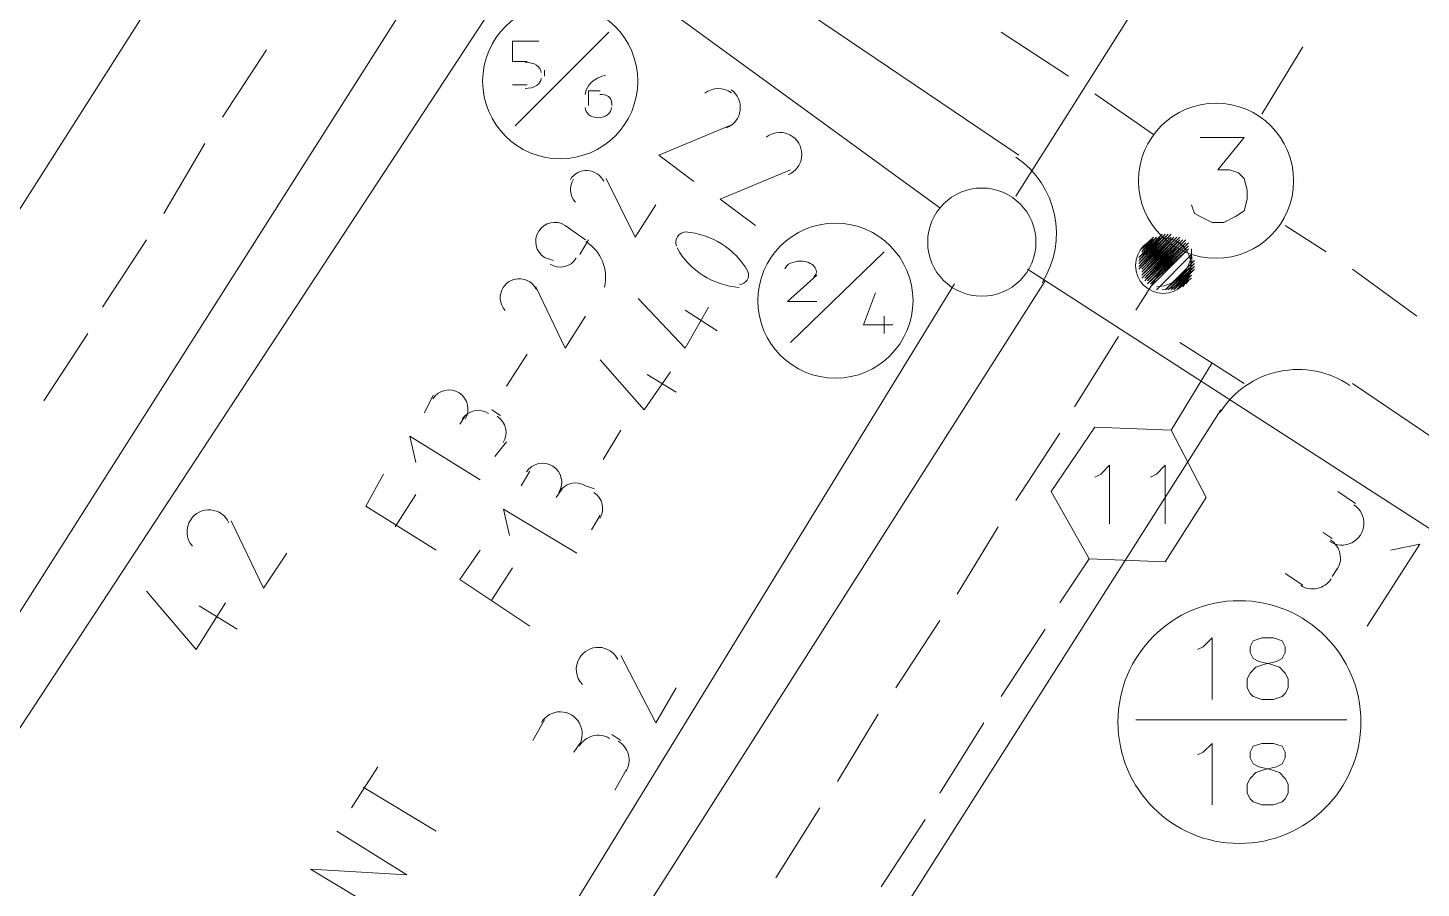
# Model space of a CAD drawing. Header units: millimetres. Extents: x 0.6 to 28.7, y 3.6 to 37.8.
# Drawn here: x 12.339 to 14.324, y 13.999 to 15.225 of the extents above; entities that cross this region are included whole.
import ezdxf

# ---------------------------------------------------------------- set-up
doc = ezdxf.new("R2010")
doc.units = ezdxf.units.MM
for name, color, linetype, true_color in [('PDF_Cable-565', 23, 'Continuous', 0xdd8a6e), ('PDF_STHC01', 8, 'Continuous', 0x808080), ('PDF_STLINE01', 8, 'Continuous', 0x808080), ('PDF_STPNUM01', 8, 'Continuous', 0x808080), ('PDF_STSYM01', 8, 'Continuous', 0x808080), ('PDF_STTEXT01', 8, 'Continuous', 0x808080)]:
    doc.layers.add(name, color=color, linetype=linetype, true_color=true_color)
for name, color, linetype in [('PDF_Passives-Highleg', 7, 'Continuous'), ('PDF_Passives-Splt2way', 7, 'Continuous'), ('PDF_Passives-TapOffs', 7, 'Continuous'), ('PDF_RDFIN01', 4, 'Continuous'), ('PDF_Symbols-EndOfLine', 7, 'Continuous')]:
    doc.layers.add(name, color=color, linetype=linetype)

msp = doc.modelspace()

# ---------------------------------------------------------------- linework, layer by layer
at = {"layer": 'PDF_Cable-565', "lineweight": 13}
for points in [[(13.7255, 15.2187), (13.8214, 15.1562)], [(12.6163, 15.0978), (12.6788, 15.1937)], [(14.0966, 15.102), (14.155, 15.1979)], [(13.8589, 15.1311), (13.9423, 15.0728)], [(12.5329, 14.9602), (12.5913, 15.0603)], [(14.1299, 14.9435), (14.1883, 14.906)], [(12.4453, 14.8268), (12.5079, 14.9227)], [(13.9173, 14.8226), (13.9757, 14.9143)], [(14.2258, 14.881), (14.3176, 14.8142)], [(12.3619, 14.6933), (12.4245, 14.7892)], [(13.8297, 14.685), (13.8923, 14.7851)], [(13.7463, 14.5515), (13.8089, 14.6474)], [(13.6629, 14.4181), (13.7213, 14.514)], [(13.8089, 14.4056), (13.8506, 14.4681)], [(13.5754, 14.2847), (13.6379, 14.3806)], [(13.7255, 14.2722), (13.788, 14.3681)], [(13.492, 14.1512), (13.5503, 14.2471)], [(13.6379, 14.1346), (13.7005, 14.2346)], [(13.4044, 14.0136), (13.4669, 14.1137)], [(13.5545, 14.0011), (13.6171, 14.097)]]:
    msp.add_lwpolyline(points, dxfattribs=at)
at = {"layer": 'PDF_Passives-Highleg', "lineweight": 9}
for points in [[(13.9548, 14.9268), (13.9215, 14.8976), (13.9548, 14.931), (13.9215, 14.8976), (13.9548, 14.931), (13.9215, 14.8976), (13.9548, 14.931), (13.9215, 14.8976), (13.9548, 14.931), (13.9215, 14.8976), (13.9548, 14.931), (13.9215, 14.8976), (13.9548, 14.931), (13.9215, 14.8976), (13.9548, 14.931), (13.9215, 14.8976), (13.9548, 14.931), (13.9215, 14.8976), (13.9548, 14.931), (13.9215, 14.8976), (13.9548, 14.931), (13.9215, 14.8976), (13.9548, 14.931), (13.9215, 14.8976), (13.9548, 14.931), (13.9215, 14.8976), (13.9548, 14.931), (13.9215, 14.8935), (13.9548, 14.931), (13.9215, 14.8935), (13.9548, 14.931), (13.9215, 14.8935), (13.9548, 14.931)], [(13.9215, 14.8893), (13.9631, 14.931), (13.9215, 14.8893), (13.9631, 14.931), (13.9215, 14.8893), (13.9631, 14.931), (13.9215, 14.8893), (13.9631, 14.931), (13.9215, 14.8893), (13.9631, 14.931), (13.9215, 14.8893), (13.9631, 14.931), (13.9215, 14.8893), (13.9631, 14.931), (13.9215, 14.8893), (13.9631, 14.931), (13.9215, 14.8893), (13.9631, 14.931), (13.9215, 14.8893), (13.9631, 14.931), (13.9215, 14.8893), (13.9631, 14.931), (13.9215, 14.8893), (13.9631, 14.931), (13.9215, 14.8893), (13.9631, 14.931), (13.9215, 14.8893), (13.9631, 14.931), (13.9215, 14.8893), (13.9631, 14.931), (13.9215, 14.8893), (13.9631, 14.931), (13.9215, 14.8893), (13.9631, 14.931), (13.9215, 14.8893), (13.959, 14.931), (13.9215, 14.8893), (13.959, 14.931), (13.9215, 14.8893), (13.959, 14.931), (13.9215, 14.8893), (13.959, 14.931)], [(13.9757, 14.9268), (13.9256, 14.8726), (13.9757, 14.9268), (13.9256, 14.8726), (13.9757, 14.9268), (13.9256, 14.8726), (13.9757, 14.9268), (13.9256, 14.8726), (13.9757, 14.9268), (13.9256, 14.8726), (13.9757, 14.9268), (13.9256, 14.8768), (13.9757, 14.9268), (13.9256, 14.8768), (13.9757, 14.9268), (13.9256, 14.8768), (13.9757, 14.9268), (13.9256, 14.8768), (13.9757, 14.9268), (13.9256, 14.8768), (13.9757, 14.9268), (13.9256, 14.8768), (13.9757, 14.9268), (13.9256, 14.8768), (13.9757, 14.9268), (13.9256, 14.8768), (13.9757, 14.9268), (13.9256, 14.8768), (13.9757, 14.9268), (13.9256, 14.8768), (13.9757, 14.9268), (13.9256, 14.8768), (13.9757, 14.9268), (13.9256, 14.8768), (13.9757, 14.9268), (13.9256, 14.8768), (13.9757, 14.9268), (13.9256, 14.8768), (13.9757, 14.9268), (13.9256, 14.8768), (13.9757, 14.9268), (13.9256, 14.8768), (13.9757, 14.9268), (13.9256, 14.8768), (13.9757, 14.9268), (13.9256, 14.8768), (13.9757, 14.9268), (13.9256, 14.8768), (13.9757, 14.9268), (13.9256, 14.8768), (13.9757, 14.9268), (13.9256, 14.8768), (13.9757, 14.9268), (13.9256, 14.8768), (13.9757, 14.9268), (13.9256, 14.8768), (13.9715, 14.9268), (13.9256, 14.8768), (13.9715, 14.9268), (13.9256, 14.8768), (13.9715, 14.9268), (13.9256, 14.8768), (13.9715, 14.9268), (13.9256, 14.8768), (13.9715, 14.9268), (13.9256, 14.881), (13.9715, 14.9268), (13.9256, 14.881), (13.9715, 14.9268), (13.9256, 14.881), (13.9715, 14.9268), (13.9256, 14.881), (13.9715, 14.9268), (13.9215, 14.881), (13.9715, 14.9268), (13.9215, 14.881), (13.9715, 14.9268), (13.9215, 14.881), (13.9715, 14.9268), (13.9215, 14.881), (13.9715, 14.9268), (13.9215, 14.881), (13.9715, 14.9268), (13.9215, 14.881), (13.9715, 14.9268), (13.9215, 14.881), (13.9715, 14.9268), (13.9215, 14.881), (13.9715, 14.9268), (13.9215, 14.881), (13.9715, 14.9268), (13.9215, 14.881), (13.9715, 14.9268), (13.9215, 14.881), (13.9715, 14.9268), (13.9215, 14.881), (13.9715, 14.9268), (13.9215, 14.881), (13.9715, 14.9268), (13.9215, 14.881), (13.9715, 14.9268), (13.9215, 14.881), (13.9715, 14.9268), (13.9215, 14.881), (13.9715, 14.9268), (13.9215, 14.881), (13.9673, 14.9268), (13.9215, 14.881), (13.9673, 14.9268), (13.9215, 14.881), (13.9673, 14.931), (13.9215, 14.881), (13.9673, 14.931), (13.9215, 14.881), (13.9673, 14.931)], [(13.9298, 14.9101), (13.9423, 14.9227), (13.9256, 14.9101), (13.9423, 14.9227), (13.9256, 14.9101), (13.9423, 14.9227), (13.9256, 14.9101), (13.9423, 14.9268), (13.9256, 14.9101), (13.9423, 14.9268), (13.9256, 14.9101), (13.9423, 14.9268), (13.9256, 14.9101), (13.9423, 14.9268), (13.9256, 14.9101)], [(13.9256, 14.906), (13.9423, 14.9268), (13.9256, 14.906), (13.9423, 14.9268), (13.9256, 14.906), (13.9465, 14.9268), (13.9256, 14.906), (13.9465, 14.9268), (13.9256, 14.906), (13.9465, 14.9268), (13.9256, 14.906), (13.9465, 14.9268), (13.9256, 14.906), (13.9465, 14.9268), (13.9256, 14.906), (13.9465, 14.9268), (13.9256, 14.906), (13.9465, 14.9268), (13.9256, 14.906), (13.9465, 14.9268), (13.9256, 14.906), (13.9465, 14.9268), (13.9256, 14.906), (13.9465, 14.9268), (13.9256, 14.9018), (13.9465, 14.9268), (13.9256, 14.9018), (13.9465, 14.9268)], [(13.9256, 14.8726), (13.9798, 14.9268), (13.9256, 14.8726), (13.9798, 14.9268), (13.9256, 14.8726), (13.9798, 14.9268), (13.9256, 14.8726), (13.9798, 14.9268), (13.9256, 14.8726), (13.9798, 14.9268), (13.9256, 14.8726), (13.9798, 14.9268), (13.9256, 14.8726), (13.9798, 14.9268), (13.9256, 14.8726), (13.9798, 14.9268), (13.9256, 14.8726), (13.9798, 14.9268), (13.9256, 14.8726), (13.9798, 14.9268), (13.9256, 14.8726), (13.9798, 14.9268), (13.9256, 14.8726), (13.9798, 14.9268), (13.9256, 14.8726), (13.9798, 14.9268), (13.9256, 14.8726), (13.9798, 14.9268), (13.9256, 14.8726), (13.9798, 14.9268), (13.9256, 14.8726), (13.9798, 14.9268), (13.9256, 14.8726), (13.9798, 14.9268), (13.9256, 14.8726), (13.9798, 14.9227), (13.9256, 14.8726), (13.9798, 14.9227), (13.9256, 14.8726), (13.9798, 14.9227), (13.9256, 14.8726), (13.9798, 14.9227), (13.9256, 14.8726), (13.9798, 14.9227), (13.9256, 14.8726), (13.9798, 14.9227), (13.9256, 14.8726), (13.9798, 14.9227), (13.9256, 14.8726), (13.9798, 14.9227), (13.9256, 14.8684), (13.9798, 14.9227), (13.9256, 14.8684), (13.9798, 14.9227), (13.9256, 14.8684)], [(13.934, 14.9185), (13.9298, 14.9143), (13.9381, 14.9227), (13.9298, 14.9143), (13.9381, 14.9227), (13.9298, 14.9143), (13.9381, 14.9227), (13.9298, 14.9143), (13.9381, 14.9227), (13.9298, 14.9143), (13.9381, 14.9227), (13.9298, 14.9101), (13.9381, 14.9227)], [(13.9298, 14.8684), (13.984, 14.9227), (13.9298, 14.8684), (13.984, 14.9227), (13.9298, 14.8684), (13.984, 14.9227), (13.9298, 14.8684), (13.984, 14.9227), (13.9298, 14.8684), (13.984, 14.9227), (13.9298, 14.8684), (13.984, 14.9227), (13.9298, 14.8684), (13.984, 14.9227), (13.9298, 14.8684), (13.984, 14.9227), (13.9298, 14.8684), (13.984, 14.9227), (13.9298, 14.8684), (13.984, 14.9227), (13.9298, 14.8684), (13.984, 14.9227), (13.9298, 14.8684), (13.984, 14.9227), (13.9298, 14.8684), (13.984, 14.9227), (13.9298, 14.8684), (13.984, 14.9227), (13.9298, 14.8684), (13.984, 14.9227), (13.9298, 14.8684), (13.984, 14.9227), (13.9298, 14.8684), (13.984, 14.9227), (13.9298, 14.8684), (13.984, 14.9227), (13.9298, 14.8684), (13.984, 14.9227), (13.9298, 14.8684), (13.984, 14.9227), (13.9298, 14.8684), (13.984, 14.9227), (13.9298, 14.8684), (13.984, 14.9227), (13.9298, 14.8684), (13.984, 14.9227), (13.9298, 14.8684), (13.984, 14.9227), (13.9298, 14.8684), (13.984, 14.9227), (13.9298, 14.8684), (13.984, 14.9227), (13.9298, 14.8684), (13.984, 14.9227), (13.9298, 14.8684), (13.9798, 14.9227), (13.9298, 14.8684), (13.9798, 14.9227), (13.9298, 14.8684), (13.9798, 14.9227), (13.9298, 14.8684), (13.9798, 14.9227)], [(13.9298, 14.8643), (13.9882, 14.9185), (13.9298, 14.8643), (13.9882, 14.9185), (13.9298, 14.8643), (13.9882, 14.9185), (13.9298, 14.8643), (13.9882, 14.9185), (13.9298, 14.8643), (13.9882, 14.9185), (13.9298, 14.8643), (13.9882, 14.9185), (13.9298, 14.8643), (13.9882, 14.9185), (13.9298, 14.8643), (13.9882, 14.9185), (13.9298, 14.8643), (13.9882, 14.9227), (13.9298, 14.8643), (13.984, 14.9227), (13.9298, 14.8643), (13.984, 14.9227), (13.9298, 14.8643), (13.984, 14.9227), (13.9298, 14.8643), (13.984, 14.9227), (13.9298, 14.8643), (13.984, 14.9227), (13.9298, 14.8643), (13.984, 14.9227), (13.9298, 14.8643), (13.984, 14.9227)], [(13.9923, 14.9143), (13.9381, 14.8601), (13.9923, 14.9143), (13.9381, 14.8601), (13.9923, 14.9143), (13.9381, 14.8601), (13.9923, 14.9143), (13.9381, 14.8601), (13.9923, 14.9143), (13.9381, 14.8601), (13.9923, 14.9143), (13.9381, 14.8601), (13.9923, 14.9143), (13.9381, 14.8601), (13.9923, 14.9143), (13.9381, 14.8601), (13.9923, 14.9143), (13.9381, 14.8601), (13.9923, 14.9143), (13.9381, 14.8601), (13.9923, 14.9143), (13.9381, 14.8601), (13.9923, 14.9143), (13.9381, 14.8601), (13.9923, 14.9143), (13.9381, 14.8601), (13.9923, 14.9143), (13.9381, 14.8601), (13.9923, 14.9143), (13.9381, 14.8601), (13.9923, 14.9143), (13.9381, 14.8601), (13.9923, 14.9143), (13.9381, 14.8601), (13.9923, 14.9143), (13.9381, 14.8601), (13.9923, 14.9143), (13.9381, 14.8601), (13.9923, 14.9143), (13.9381, 14.8601), (13.9923, 14.9143), (13.9381, 14.8601), (13.9923, 14.9143), (13.9381, 14.8601), (13.9923, 14.9143), (13.9381, 14.8601), (13.9923, 14.9143), (13.9381, 14.8601), (13.9923, 14.9143), (13.9381, 14.8601), (13.9923, 14.9143), (13.9381, 14.8601), (13.9923, 14.9143), (13.9381, 14.8601), (13.9923, 14.9143), (13.9381, 14.8601), (13.9923, 14.9143), (13.934, 14.8601), (13.9923, 14.9143), (13.934, 14.8601), (13.9923, 14.9143), (13.934, 14.8601), (13.9923, 14.9143), (13.934, 14.8601), (13.9923, 14.9143), (13.934, 14.8601), (13.9923, 14.9143), (13.934, 14.8601), (13.9923, 14.9143), (13.934, 14.8601), (13.9882, 14.9185), (13.934, 14.8601), (13.9882, 14.9185), (13.934, 14.8601), (13.9882, 14.9185), (13.934, 14.8601), (13.9882, 14.9185), (13.934, 14.8601), (13.9882, 14.9185), (13.934, 14.8601), (13.9882, 14.9185), (13.934, 14.8601), (13.9882, 14.9185), (13.934, 14.8601), (13.9882, 14.9185), (13.934, 14.8601), (13.9923, 14.9185), (13.934, 14.8601), (13.9923, 14.9185)], [(13.9381, 14.8601), (13.9923, 14.9101), (13.9381, 14.8559), (13.9923, 14.9101), (13.9381, 14.8559), (13.9923, 14.9101), (13.9381, 14.8559), (13.9923, 14.9101), (13.9381, 14.8559), (13.9923, 14.9101), (13.9381, 14.8559), (13.9923, 14.9101), (13.9381, 14.8559)], [(13.959, 14.8518), (14.0007, 14.8935), (13.959, 14.8518), (14.0007, 14.8935), (13.959, 14.8518), (14.0007, 14.8935), (13.959, 14.8518), (14.0007, 14.8935), (13.959, 14.8518), (14.0007, 14.8935), (13.959, 14.8518), (14.0007, 14.8935), (13.959, 14.8518), (14.0007, 14.8935), (13.959, 14.8518), (14.0007, 14.8935), (13.959, 14.8518), (14.0007, 14.8935), (13.959, 14.8518), (14.0007, 14.8935), (13.959, 14.8518), (14.0007, 14.8935), (13.959, 14.8518), (14.0007, 14.8935), (13.959, 14.8518), (14.0007, 14.8935), (13.959, 14.8518), (14.0007, 14.8935), (13.959, 14.8518), (14.0007, 14.8935), (13.959, 14.8518), (14.0007, 14.8935), (13.959, 14.8518), (14.0007, 14.8935), (13.959, 14.8518), (14.0007, 14.8893), (13.959, 14.8518), (14.0007, 14.8893), (13.959, 14.8518), (14.0007, 14.8893), (13.959, 14.8518), (14.0007, 14.8893), (13.9631, 14.8518), (14.0007, 14.8893), (13.9631, 14.8518), (14.0007, 14.8893), (13.9631, 14.8518), (14.0007, 14.8893), (13.9631, 14.8518), (14.0007, 14.8893), (13.9631, 14.8518), (14.0007, 14.8893), (13.9631, 14.8518), (14.0007, 14.8893), (13.9631, 14.8518), (14.0007, 14.8893), (13.9631, 14.8518), (14.0007, 14.8893), (13.9631, 14.8518), (14.0007, 14.8893), (13.9631, 14.8518), (14.0007, 14.8893), (13.9631, 14.8518), (14.0007, 14.8893), (13.9631, 14.8518), (14.0007, 14.8893), (13.9631, 14.8518), (14.0007, 14.8893), (13.9631, 14.8518), (14.0007, 14.8893), (13.9631, 14.8518), (14.0007, 14.8893), (13.9631, 14.8518), (14.0007, 14.8851), (13.9631, 14.8518), (14.0007, 14.8851), (13.9631, 14.8518), (14.0007, 14.8851), (13.9631, 14.8518)], [(13.9673, 14.8518), (14.0007, 14.881), (13.9673, 14.8518), (14.0007, 14.881), (13.9673, 14.8518), (14.0007, 14.881), (13.9673, 14.8518), (14.0007, 14.8851), (13.9673, 14.8518), (14.0007, 14.8851), (13.9673, 14.8518), (14.0007, 14.8851), (13.9673, 14.8518), (14.0007, 14.8851), (13.9673, 14.8518), (14.0007, 14.8851), (13.9673, 14.8518), (14.0007, 14.8851), (13.9673, 14.8518), (14.0007, 14.8851), (13.9673, 14.8518), (14.0007, 14.8851), (13.9673, 14.8518), (14.0007, 14.8851), (13.9673, 14.8518), (14.0007, 14.8851), (13.9673, 14.8518), (14.0007, 14.8851), (13.9673, 14.8518), (14.0007, 14.8851), (13.9673, 14.8518), (14.0007, 14.8851), (13.9673, 14.8518), (14.0007, 14.8851)], [(13.9757, 14.8518), (13.9965, 14.8768), (13.9757, 14.8518), (13.9965, 14.8768), (13.9715, 14.8518), (13.9965, 14.8768), (13.9715, 14.8518), (13.9965, 14.8768), (13.9715, 14.8518), (14.0007, 14.881), (13.9715, 14.8518), (14.0007, 14.881), (13.9715, 14.8518), (14.0007, 14.881), (13.9715, 14.8518), (14.0007, 14.881), (13.9715, 14.8518), (14.0007, 14.881), (13.9715, 14.8518), (14.0007, 14.881), (13.9715, 14.8518), (14.0007, 14.881), (13.9715, 14.8518), (14.0007, 14.881), (13.9715, 14.8518), (13.9965, 14.881), (13.9715, 14.8518), (13.9965, 14.881), (13.9715, 14.8518), (13.9965, 14.881), (13.9715, 14.8518), (13.9965, 14.881)], [(13.9965, 14.8684), (13.9798, 14.8559), (13.9923, 14.8684), (13.9798, 14.8559), (13.9965, 14.8726), (13.9798, 14.8559), (13.9965, 14.8726), (13.9798, 14.8559), (13.9965, 14.8726), (13.9798, 14.8559), (13.9965, 14.8726), (13.9798, 14.8559), (13.9965, 14.8726), (13.9798, 14.8559), (13.9965, 14.8726), (13.9798, 14.8559), (13.9965, 14.8726), (13.9798, 14.8559), (13.9965, 14.8726)], [(13.984, 14.8559), (13.9923, 14.8684), (13.984, 14.8559)], [(13.9923, 14.8643), (13.9882, 14.8601), (13.9923, 14.8643), (13.984, 14.8601), (13.9923, 14.8684), (13.984, 14.8601), (13.9923, 14.8684), (13.984, 14.8601), (13.9923, 14.8684), (13.984, 14.8601), (13.9923, 14.8684)]]:
    msp.add_lwpolyline(points, dxfattribs=at)
for points in [[(13.9215, 14.8935), (13.959, 14.931), (13.9215, 14.8935), (13.959, 14.931), (13.9215, 14.8935), (13.959, 14.931), (13.9215, 14.8935), (13.959, 14.931), (13.9215, 14.8935), (13.959, 14.931), (13.9215, 14.8935), (13.959, 14.931), (13.9215, 14.8935), (13.959, 14.931), (13.9215, 14.8935), (13.959, 14.931), (13.9215, 14.8935), (13.959, 14.931), (13.9215, 14.8935), (13.959, 14.931), (13.9215, 14.8935), (13.959, 14.931), (13.9215, 14.8935), (13.959, 14.931), (13.9215, 14.8935), (13.959, 14.931), (13.9215, 14.8935), (13.959, 14.931), (13.9215, 14.8935), (13.959, 14.931)], [(13.9215, 14.8851), (13.9631, 14.931), (13.9215, 14.8851), (13.9631, 14.931), (13.9215, 14.8851), (13.9631, 14.931), (13.9215, 14.8851), (13.9631, 14.931), (13.9215, 14.8851), (13.9673, 14.931), (13.9215, 14.8851), (13.9673, 14.931), (13.9215, 14.8851), (13.9673, 14.931), (13.9215, 14.8851), (13.9673, 14.931), (13.9215, 14.8851), (13.9673, 14.931), (13.9215, 14.8851), (13.9673, 14.931), (13.9215, 14.8851), (13.9673, 14.931), (13.9215, 14.8851), (13.9673, 14.931), (13.9215, 14.8851), (13.9673, 14.931), (13.9215, 14.8851), (13.9673, 14.931), (13.9215, 14.8851), (13.9673, 14.931), (13.9215, 14.8851), (13.9673, 14.931), (13.9215, 14.8851), (13.9673, 14.931), (13.9215, 14.8851), (13.9673, 14.931), (13.9215, 14.8851), (13.9673, 14.931), (13.9215, 14.8851), (13.9673, 14.931), (13.9215, 14.8851), (13.9673, 14.931), (13.9215, 14.8851), (13.9673, 14.931)], [(13.934, 14.8643), (13.9882, 14.9185), (13.934, 14.8643), (13.9882, 14.9185), (13.934, 14.8643), (13.9882, 14.9185), (13.934, 14.8643), (13.9882, 14.9185), (13.934, 14.8643), (13.9882, 14.9185), (13.934, 14.8643), (13.9882, 14.9185), (13.934, 14.8643), (13.9882, 14.9185), (13.934, 14.8643), (13.9882, 14.9185), (13.934, 14.8643), (13.9882, 14.9185), (13.934, 14.8643), (13.9882, 14.9185), (13.934, 14.8643), (13.9882, 14.9185), (13.934, 14.8643), (13.9882, 14.9185), (13.934, 14.8643), (13.9882, 14.9185), (13.934, 14.8643), (13.9882, 14.9185), (13.934, 14.8643), (13.9882, 14.9185), (13.934, 14.8643), (13.9882, 14.9185), (13.934, 14.8643), (13.9882, 14.9185), (13.934, 14.8643), (13.9882, 14.9185), (13.934, 14.8643), (13.9882, 14.9185), (13.934, 14.8643), (13.9882, 14.9185), (13.934, 14.8643), (13.9882, 14.9185), (13.934, 14.8643), (13.9882, 14.9185)], [(13.9465, 14.8518), (13.9965, 14.9018), (13.9465, 14.8518), (13.9965, 14.9018), (13.9465, 14.8518), (13.9965, 14.9018), (13.9465, 14.8518), (13.9965, 14.9018)], [(13.9757, 14.8559), (13.9965, 14.8768), (13.9757, 14.8559), (13.9965, 14.8768), (13.9757, 14.8559), (13.9965, 14.8768), (13.9757, 14.8559), (13.9965, 14.8768), (13.9757, 14.8559), (13.9965, 14.8768), (13.9757, 14.8559), (13.9965, 14.8768), (13.9757, 14.8559), (13.9965, 14.8768), (13.9757, 14.8559), (13.9965, 14.8768), (13.9757, 14.8559), (13.9965, 14.8726), (13.9757, 14.8559), (13.9965, 14.8726)]]:
    msp.add_lwpolyline(points, close=True, dxfattribs=at)
msp.add_circle((13.9563, 14.8862), 0.0396, dxfattribs=at)
for centre, radius, start, end in [((13.9235, 14.9289), 0.0272, 274.3987, 355.6013), ((13.9444, 14.9081), 0.0522, 272.2906, 2.2906), ((13.9527, 14.8959), 0.0442, 272.7049, 7.684)]:
    msp.add_arc(centre, radius, start, end, dxfattribs=at)
at = {"layer": 'PDF_Passives-Splt2way', "lineweight": 9}
for points in [[(14.009, 15.0686), (14.0716, 15.0686), (14.034, 15.0227), (14.0507, 15.0227), (14.0632, 15.0186), (14.0716, 15.0102), (14.0757, 14.9935), (14.0757, 14.981), (14.0716, 14.9644), (14.0591, 14.956), (14.0424, 14.9477), (14.0257, 14.9477), (14.009, 14.956), (14.0007, 14.9602), (13.9965, 14.9727)], [(14.1466, 15.0102), (14.1466, 15.0102)]]:
    msp.add_lwpolyline(points, dxfattribs=at)
msp.add_circle((14.0314, 15.0071), 0.1105, dxfattribs=at)
at = {"layer": 'PDF_Passives-TapOffs', "lineweight": 9}
for points in [[(14.0716, 14.7183), (13.9798, 14.7767)], [(13.9673, 14.6516), (14.0257, 14.7475)], [(13.8589, 14.6558), (13.8589, 14.6558)], [(13.8589, 14.5849), (13.8672, 14.5891), (13.8798, 14.6016), (13.8798, 14.5182)], [(13.9381, 14.5849), (13.9465, 14.5891), (13.959, 14.6016), (13.959, 14.5182)], [(13.7964, 14.5641), (13.7964, 14.5641)], [(14.0174, 14.5557), (14.0174, 14.5557)], [(13.8506, 14.4681), (13.8506, 14.4681)], [(13.959, 14.464), (13.959, 14.464)]]:
    msp.add_lwpolyline(points, dxfattribs=at)
msp.add_lwpolyline([(13.9673, 14.6516), (13.8589, 14.6558), (13.7964, 14.5641), (13.8506, 14.4681), (13.959, 14.464), (14.0174, 14.5557)], close=True, dxfattribs=at)
at = {"layer": 'PDF_RDFIN01', "lineweight": 0}
for points in [[(11.307, 13.3631), (12.7205, 15.5857)], [(13.1584, 15.4439), (13.7505, 15.0436)], [(11.4696, 13.0421), (12.9707, 15.4064)], [(12.5204, 12.8711), (13.788, 14.8643)], [(14.2258, 14.7183), (15.039, 14.1679)], [(13.5378, 13.8927), (14.0382, 14.6808)]]:
    msp.add_lwpolyline(points, dxfattribs=at)
for centre, start, end in [((13.6727, 14.9321), 327.6178, 55.8105), ((14.1481, 14.6068), 55.8106, 147.6178)]:
    msp.add_arc(centre, 0.1313, start, end, dxfattribs=at)
at = {"layer": 'PDF_STHC01', "lineweight": 0}
for points in [[(13.05, 15.177), (13.0291, 15.177), (13.0291, 15.2062), (13.0666, 15.2062)], [(13.0333, 15.0853), (13.1667, 15.2187)], [(13.075, 15.1562), (13.075, 15.1645)], [(13.0291, 15.1437), (13.05, 15.1437)], [(13.1542, 15.1353), (13.1375, 15.1353), (13.1375, 15.1145)], [(13.1709, 15.1145), (13.1709, 15.1186)], [(13.4252, 14.7767), (13.5587, 14.906)], [(13.4628, 14.8726), (13.4211, 14.8351), (13.4628, 14.8351)], [(13.5462, 14.8476), (13.5295, 14.8017), (13.5712, 14.8017)], [(13.5587, 14.8142), (13.5587, 14.7892)]]:
    msp.add_lwpolyline(points, dxfattribs=at)
for centre in [(13.0973, 15.1489), (13.4893, 14.8362)]:
    msp.add_circle(centre, 0.1105, dxfattribs=at)
for points in [[(13.0702, 15.1614), (13.0702, 15.1695), (13.0599, 15.176), (13.0472, 15.176)], [(13.0472, 15.1385), (13.0599, 15.1385), (13.0702, 15.145), (13.0702, 15.1531)], [(13.1617, 15.1575), (13.1452, 15.1533), (13.1339, 15.1425), (13.1328, 15.13)], [(13.166, 15.1271), (13.1628, 15.1294), (13.1582, 15.1305), (13.1537, 15.1301)], [(13.1701, 15.1183), (13.1707, 15.1215), (13.1692, 15.1248), (13.166, 15.1271)], [(13.1327, 15.1114), (13.1327, 15.1033), (13.1411, 15.0968), (13.1515, 15.0968)], [(13.1515, 15.0968), (13.1618, 15.0968), (13.1702, 15.1033), (13.1702, 15.1114)], [(13.4394, 14.8925), (13.4291, 14.8925), (13.4199, 14.8882), (13.4171, 14.8818)], [(13.4592, 14.885), (13.4552, 14.8896), (13.4475, 14.8925), (13.4391, 14.8925)], [(13.4587, 14.8701), (13.4631, 14.8746), (13.4633, 14.8803), (13.4592, 14.885)]]:
    msp.add_open_spline(points, degree=3, dxfattribs=at)
at = {"layer": 'PDF_STLINE01', "lineweight": 0}
for points in [[(14.9973, 16.9534), (14.8722, 16.7657), (13.7463, 14.9852)], [(13.6379, 14.9685), (13.1459, 15.3271)], [(13.0374, 15.3105), (12.1076, 13.8927)], [(14.9389, 14.122), (13.763, 14.881)], [(13.6588, 14.8601), (12.9999, 13.7843)]]:
    msp.add_lwpolyline(points, dxfattribs=at)
at = {"layer": 'PDF_STPNUM01', "lineweight": 0}
for points in [[(13.1625, 15.0102), (13.2042, 14.9268), (13.2334, 14.9727)], [(13.125, 14.9018), (13.1375, 14.9227)], [(13.0625, 14.8559), (13.1042, 14.7684), (13.1334, 14.8142)], [(13.2084, 14.8393), (13.2751, 14.7684), (13.3085, 14.8268)], [(13.2751, 14.8226), (13.321, 14.7934)], [(13.0208, 14.7142), (13.05, 14.76)], [(13.1542, 14.7517), (13.2168, 14.6808), (13.2543, 14.735)], [(13.2209, 14.7308), (13.2626, 14.7058)], [(12.904, 14.6766), (12.9165, 14.7017)], [(12.9624, 14.6725), (12.9541, 14.66)], [(12.9999, 14.6808), (13.0124, 14.6725)], [(13.1584, 14.6099), (13.1834, 14.6516)], [(12.9832, 14.5807), (12.8832, 14.6433), (12.8915, 14.6057)], [(13.0208, 14.6349), (13.0041, 14.6141)], [(12.9207, 14.4807), (12.8206, 14.5432), (12.8456, 14.5891)], [(13.0416, 14.5724), (13.0541, 14.5932)], [(13.1, 14.5682), (13.0917, 14.5557)], [(12.8623, 14.514), (12.8915, 14.5599)], [(13.1208, 14.4765), (13.0166, 14.539), (13.0249, 14.5015)], [(13.1542, 14.5307), (13.1417, 14.5098)], [(13.0541, 14.3722), (12.9541, 14.439), (12.9832, 14.4807)], [(12.9999, 14.4098), (13.0291, 14.4556)], [(12.7998, 14.1137), (12.8373, 14.1721)], [(12.9207, 14.0804), (12.8164, 14.1429)], [(12.8456, 13.9636), (12.7414, 14.0261), (12.879, 14.0178), (12.7789, 14.0804)]]:
    msp.add_lwpolyline(points, dxfattribs=at)
for points in [[(13.1334, 14.9227), (13.1042, 14.9435, 1), (13.075, 14.8976), (13.0875, 14.8935)], [(13.3527, 14.8591, 0.50396), (13.3646, 14.8778, 0.251965), (13.2755, 14.9341, 0.50396), (13.263, 14.9143)], [(13.0633, 14.852, 0.59055), (13.0161, 14.8551, 0.338564), (13.0187, 14.8222)], [(13.0494, 14.5921, -1), (13.0952, 14.563, -0.414213), (13.1334, 14.5724), (13.1459, 14.5682)]]:
    msp.add_lwpolyline(points, format="xyb", dxfattribs=at)
for centre, radius, start, end in [((13.1348, 14.9946), 0.0271, 25.607, 147.8629), ((13.139, 14.9946), 0.0271, 147.0609, 221.8778), ((13.1014, 14.8695), 0.0605, 346.6001, 57.5992), ((13.36, 14.9654), 0.1105, 209.3149, 265.8836), ((13.0973, 14.9112), 0.0271, 237.5992, 327.5992), ((12.9388, 14.6819), 0.0271, 327.5992, 147.5992), ((12.9805, 14.6527), 0.0271, 57.5992, 147.5992), ((12.993, 14.6485), 0.0271, 327.5992, 57.5992), ((13.1306, 14.5401), 0.0271, 327.5992, 57.5992)]:
    msp.add_arc(centre, radius, start, end, dxfattribs=at)
at = {"layer": 'PDF_STSYM01', "lineweight": 0}
msp.add_circle((13.6978, 14.9196), 0.0771, dxfattribs=at)
at = {"layer": 'PDF_STTEXT01', "lineweight": 0}
for points in [[(13.3377, 15.0853), (13.2376, 15.0436), (13.2876, 15.0061)], [(13.4252, 15.0227), (13.3252, 14.981), (13.3752, 14.9435)], [(14.205, 14.5641), (14.23, 14.5474)], [(12.6288, 14.5224), (12.6747, 14.4264), (12.708, 14.4765)], [(14.1967, 14.4973), (14.1842, 14.5057)], [(14.2467, 14.3722), (14.3218, 14.489), (14.2801, 14.4807)], [(14.205, 14.4556), (14.1967, 14.4431)], [(14.155, 14.4306), (14.1299, 14.4473)], [(12.5079, 14.4223), (12.5788, 14.3389), (12.6205, 14.4056)], [(12.5829, 14.4014), (12.6371, 14.3681)], [(13.1834, 14.3305), (13.2334, 14.2346), (13.2626, 14.2847)], [(13.0583, 14.2096), (13.075, 14.2388)], [(13.1709, 14.218), (13.1834, 14.2096)], [(13.125, 14.2054), (13.1167, 14.1929)], [(13.1917, 14.1679), (13.1751, 14.1387)]]:
    msp.add_lwpolyline(points, dxfattribs=at)
for points in [[(13.4218, 15.0157, 0.59055), (13.4286, 15.0698, 0.338563), (13.3906, 15.0692)], [(12.6253, 14.5198, 0.59055), (12.5709, 14.5241, 0.338563), (12.5733, 14.4862)], [(13.1793, 14.3251, 0.59055), (13.1247, 14.327, 0.338563), (13.1288, 14.2892)]]:
    msp.add_lwpolyline(points, format="xyb", dxfattribs=at)
for centre, start, end in [((13.3225, 15.1072), 53.5302, 128.347), ((13.3225, 15.1114), 292.0763, 54.3322), ((14.2107, 14.5192), 237.0353, 57.0354), ((14.1773, 14.4692), 327.0353, 57.0354), ((14.169, 14.4567), 237.0353, 327.0354), ((13.0973, 14.219), 329.2998, 149.2999), ((13.1515, 14.1856), 59.2998, 149.2999), ((13.164, 14.1815), 329.2998, 59.2999)]:
    msp.add_arc(centre, 0.0313, start, end, dxfattribs=at)
at = {"layer": 'PDF_Symbols-EndOfLine', "lineweight": 9}
for points in [[(14.0048, 14.3389), (14.0132, 14.343), (14.0257, 14.3556), (14.0257, 14.268)], [(14.0048, 14.1888), (14.0132, 14.1929), (14.0257, 14.2054), (14.0257, 14.1179)]]:
    msp.add_lwpolyline(points, dxfattribs=at)
for points in [[(14.0966, 14.3556), (14.0841, 14.3514), (14.0799, 14.343), (14.0799, 14.3347), (14.0841, 14.3264), (14.0924, 14.3222), (14.1091, 14.318), (14.1216, 14.3139), (14.1299, 14.3055), (14.1341, 14.2972), (14.1341, 14.2847), (14.1299, 14.2763), (14.1258, 14.2722), (14.1133, 14.268), (14.0966, 14.268), (14.0841, 14.2722), (14.0799, 14.2763), (14.0757, 14.2847), (14.0757, 14.2972), (14.0799, 14.3055), (14.0882, 14.3139), (14.1008, 14.318), (14.1174, 14.3222), (14.1258, 14.3264), (14.1299, 14.3347), (14.1299, 14.343), (14.1258, 14.3514), (14.1133, 14.3556)], [(14.0966, 14.2054), (14.0841, 14.2013), (14.0799, 14.1929), (14.0799, 14.1846), (14.0841, 14.1763), (14.0924, 14.1721), (14.1091, 14.1679), (14.1216, 14.1637), (14.1299, 14.1554), (14.1341, 14.1471), (14.1341, 14.1346), (14.1299, 14.1262), (14.1258, 14.122), (14.1133, 14.1179), (14.0966, 14.1179), (14.0841, 14.122), (14.0799, 14.1262), (14.0757, 14.1346), (14.0757, 14.1471), (14.0799, 14.1554), (14.0882, 14.1637), (14.1008, 14.1679), (14.1174, 14.1721), (14.1258, 14.1763), (14.1299, 14.1846), (14.1299, 14.1929), (14.1258, 14.2013), (14.1133, 14.2054)]]:
    msp.add_lwpolyline(points, close=True, dxfattribs=at)
at = {"layer": 'PDF_Symbols-EndOfLine', "color": 15, "lineweight": 0, "true_color": 0x954a4a}
msp.add_lwpolyline([(13.9173, 14.2388), (14.2175, 14.2388)], dxfattribs=at)
msp.add_circle((14.0647, 14.2357), 0.173, dxfattribs=at)

doc.saveas('drawing.dxf')
